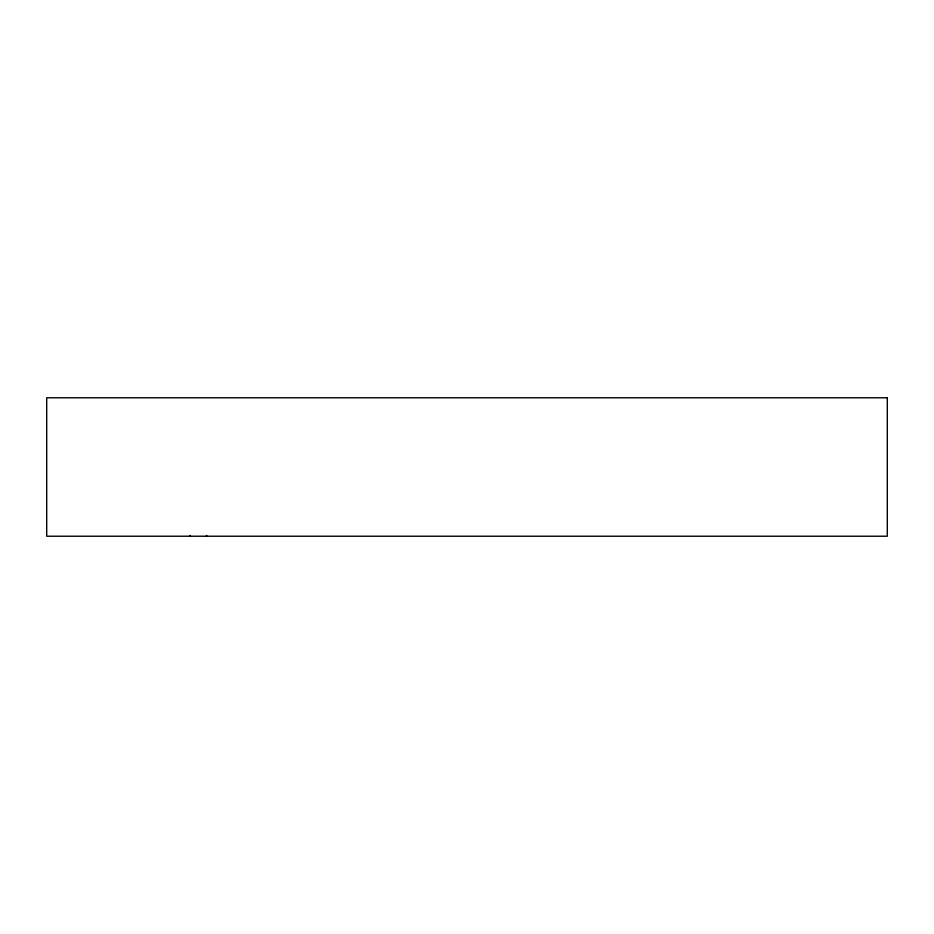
<?xml version="1.0" encoding="UTF-8"?>
<svg xmlns="http://www.w3.org/2000/svg" width="934" height="934" viewBox="0 0 934 934"><rect width="100%" height="100%" fill="white"/><g stroke="black" fill="none" stroke-linecap="round" stroke-linejoin="round"><path stroke-width="1.4" d="M206.554 535.591A16.228 11.477 0 0 1 206.577 536.221A8.243 8.243 0 0 0 206.542 535.486M190.127 535.486A8.243 8.243 0 0 0 190.092 536.221A16.228 11.477 0 0 1 190.116 535.591M887.3 397.779L46.7 397.779L46.7 536.221L887.3 536.221L887.3 397.779"/></g></svg>
